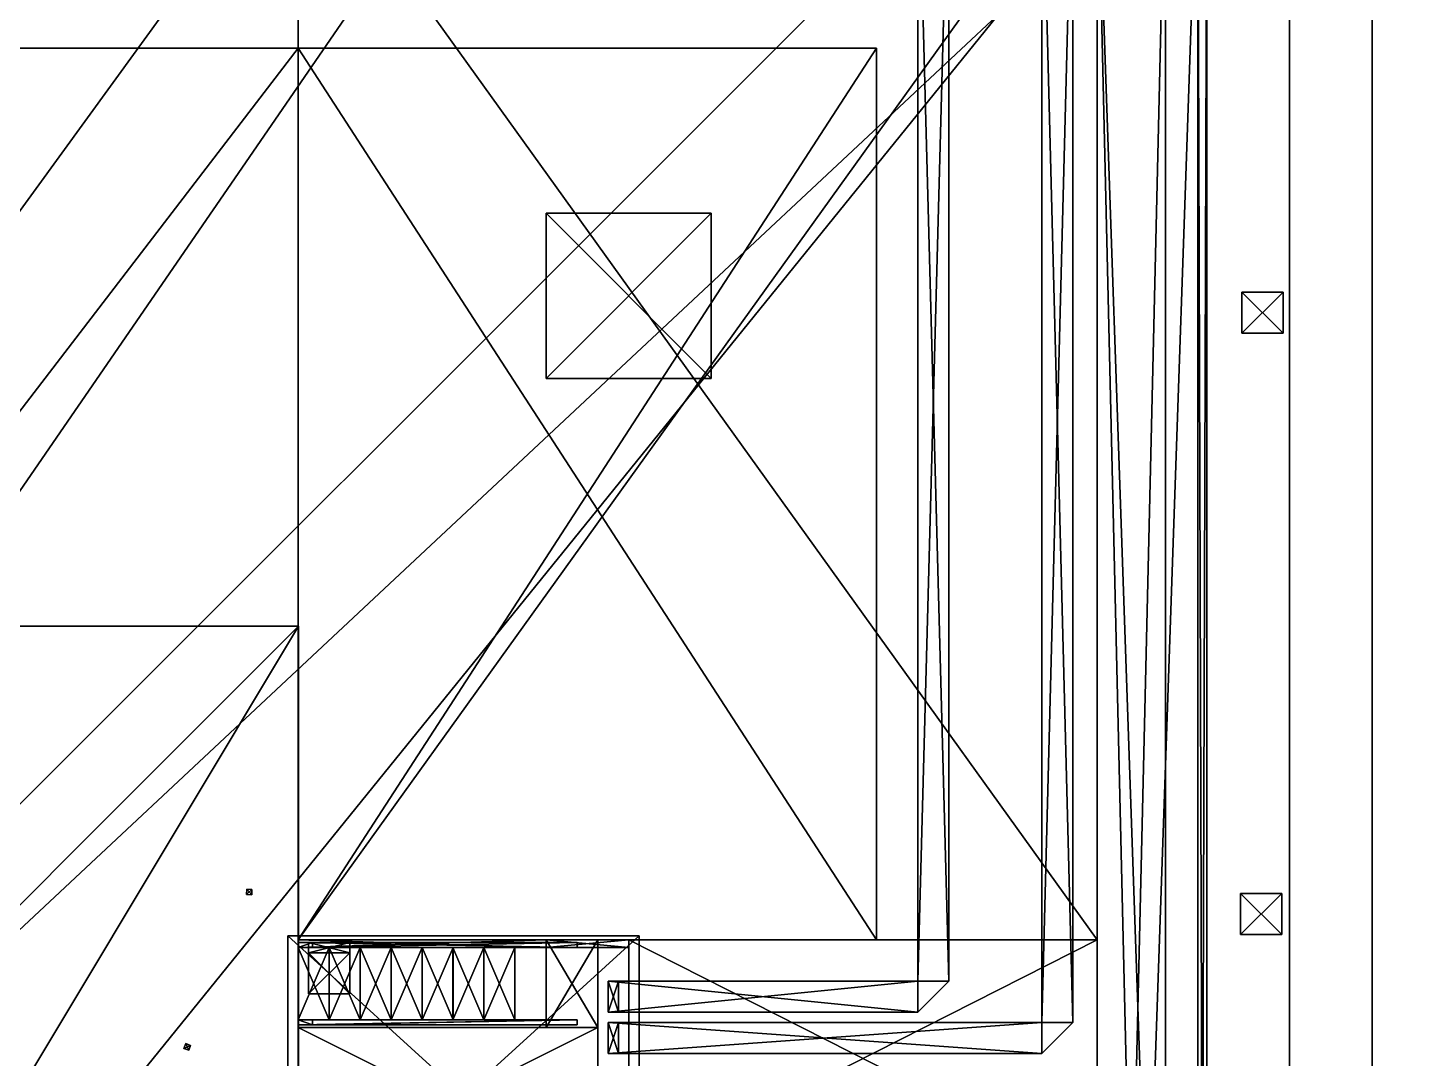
# Model space of a CAD drawing. Extents: x -6144 to 9632, y -5120 to 9632.
# Drawn here: x -3282 to -2216, y 1713 to 2512 of the extents above; entities that cross this region are included whole.
import ezdxf

# ---------------------------------------------------------------- set-up
doc = ezdxf.new("R2010")
doc.units = 0

msp = doc.modelspace()

# ---------------------------------------------------------------- meshes
at = {"layer": 'OBJECT000', "color": 50}
mesh = msp.add_polyface(dxfattribs=at)
corners = [(-4793, 405, -10688), (-4793, 2667, -10688), (-4793, 2667, 4992), (-4793, 405, 4992), (-2375, 2667, -10688), (-2375, 405, -10688), (-2375, 405, 4992), (-2375, 2667, 4992), (-2453, 327, -10688), (-4715.010742, 327, -10688), (-4715.010742, 327, 4992), (-2453, 327, 4992), (-4715, 2745, -10688), (-2453, 2745, -10688), (-2453, 2745, 4992), (-4715, 2745, 4992)]
mesh.append_faces([[corners[k] for k in face] for face in [(1, 3, 0), (5, 7, 4), (9, 11, 8), (13, 15, 12), (0, 12, 1), (2, 10, 3), (1, 15, 2), (9, 3, 10), (5, 11, 6), (13, 7, 14)]], dxfattribs={"vtx0": -1})
mesh.append_faces([[corners[k] for k in face] for face in [(0, 8, 5), (0, 5, 4), (0, 4, 13), (0, 13, 12), (2, 14, 7), (2, 7, 6), (2, 6, 11), (2, 11, 10)]], dxfattribs={"vtx0": -1, "vtx2": -1})
mesh.append_faces([[corners[k] for k in face] for face in [(1, 2, 3), (5, 6, 7), (9, 10, 11), (13, 14, 15), (0, 9, 8), (2, 15, 14), (1, 12, 15), (9, 0, 3), (5, 8, 11), (13, 4, 7)]], dxfattribs={"vtx2": -1})
at = {"layer": 'OBJECT002', "color": 50}
mesh = msp.add_polyface(dxfattribs=at)
corners = [(-4715, 405, 5104), (-4715, 405, 4992), (-4715, 2667, 4992), (-4715, 2667, 5104), (-3072, 2667, 5104), (-3072, 2667, 4992), (-3072, 405, 4992), (-3072, 405, 5104)]
mesh.append_faces([[corners[k] for k in face] for face in [(1, 3, 0), (5, 7, 4), (6, 0, 7), (2, 4, 3), (1, 5, 2), (3, 7, 0)]], dxfattribs={"vtx0": -1})
mesh.append_faces([[corners[k] for k in face] for face in [(1, 2, 3), (5, 6, 7), (6, 1, 0), (2, 5, 4), (1, 6, 5), (3, 4, 7)]], dxfattribs={"vtx2": -1})
at = {"layer": 'OBJECT072', "color": 50}
mesh = msp.add_polyface(dxfattribs=at)
corners = [(-2453, 1805, 4992), (-3072, 1805, 4992), (-3072, 1805, 5104), (-2453, 1805, 5104), (-3072, 2667, 4992), (-2453, 2667, 4992), (-2453, 2667, 5104), (-3072, 2667, 5104)]
mesh.append_faces([[corners[k] for k in face] for face in [(1, 3, 0), (5, 7, 4), (4, 0, 5), (2, 6, 3), (1, 7, 2), (5, 3, 6)]], dxfattribs={"vtx0": -1})
mesh.append_faces([[corners[k] for k in face] for face in [(1, 2, 3), (5, 6, 7), (4, 1, 0), (2, 7, 6), (1, 4, 7), (5, 0, 3)]], dxfattribs={"vtx2": -1})
at = {"layer": 'OBJECT074', "color": 50}
mesh = msp.add_polyface(dxfattribs=at)
corners = [(-2816, 1621, 5104), (-2816, 1621, 4992), (-2816, 1805, 4992), (-2816, 1805, 5104), (-2453, 1805, 5104), (-2453, 1805, 4992), (-2453, 1621, 4992), (-2453, 1621, 5104)]
mesh.append_faces([[corners[k] for k in face] for face in [(1, 3, 0), (5, 7, 4), (6, 0, 7), (2, 4, 3), (1, 5, 2), (3, 7, 0)]], dxfattribs={"vtx0": -1})
mesh.append_faces([[corners[k] for k in face] for face in [(1, 2, 3), (5, 6, 7), (6, 1, 0), (2, 5, 4), (1, 6, 5), (3, 4, 7)]], dxfattribs={"vtx2": -1})
at = {"layer": 'OBJECT075', "color": 50}
mesh = msp.add_polyface(dxfattribs=at)
corners = [(-2453, 405, -10656), (-2453, 405, -11328), (-2453, 2667, -11328), (-2453, 2667, -10656), (-2400, 2667, -10656), (-2400, 2667, -11328), (-2400, 405, -11328), (-2400, 405, -10656)]
mesh.append_faces([[corners[k] for k in face] for face in [(1, 3, 0), (5, 7, 4), (6, 0, 7), (2, 4, 3), (1, 5, 2), (3, 7, 0)]], dxfattribs={"vtx0": -1})
mesh.append_faces([[corners[k] for k in face] for face in [(1, 2, 3), (5, 6, 7), (6, 1, 0), (2, 5, 4), (1, 6, 5), (3, 4, 7)]], dxfattribs={"vtx2": -1})
at = {"layer": 'OBJECT1035', "color": 50}
mesh = msp.add_polyface(dxfattribs=at)
corners = [(-3000, 1743, 5056), (-3000, 1743, 5052), (-3000, 1799, 5052), (-3000, 1799, 5056), (-2976, 1799, 5056), (-2976, 1799, 5052), (-2976, 1743, 5052), (-2976, 1743, 5056)]
mesh.append_faces([[corners[k] for k in face] for face in [(1, 3, 0), (5, 7, 4), (6, 0, 7), (2, 4, 3), (1, 5, 2), (3, 7, 0)]], dxfattribs={"vtx0": -1})
mesh.append_faces([[corners[k] for k in face] for face in [(1, 2, 3), (5, 6, 7), (6, 1, 0), (2, 5, 4), (1, 6, 5), (3, 4, 7)]], dxfattribs={"vtx2": -1})
at = {"layer": 'OBJECT1097', "color": 50}
mesh = msp.add_polyface(dxfattribs=at)
corners = [(-2832, 1749, 5112), (-2832, 1749, 4992), (-2832, 1773, 4992), (-2832, 1773, 5112), (-2824, 1773, 5112), (-2824, 1773, 4992), (-2824, 1749, 4992), (-2824, 1749, 5112)]
mesh.append_faces([[corners[k] for k in face] for face in [(1, 3, 0), (5, 7, 4), (6, 0, 7), (2, 4, 3), (1, 5, 2), (3, 7, 0)]], dxfattribs={"vtx0": -1})
mesh.append_faces([[corners[k] for k in face] for face in [(1, 2, 3), (5, 6, 7), (6, 1, 0), (2, 5, 4), (1, 6, 5), (3, 4, 7)]], dxfattribs={"vtx2": -1})
at = {"layer": 'OBJECT1109', "color": 50}
mesh = msp.add_polyface(dxfattribs=at)
corners = [(-3072, 1743, 5104), (-3072, 1743, 5100), (-3072, 1799, 5100), (-3072, 1799, 5104), (-3048, 1799, 5104), (-3048, 1799, 5100), (-3048, 1743, 5100), (-3048, 1743, 5104)]
mesh.append_faces([[corners[k] for k in face] for face in [(1, 3, 0), (5, 7, 4), (6, 0, 7), (2, 4, 3), (1, 5, 2), (3, 7, 0)]], dxfattribs={"vtx0": -1})
mesh.append_faces([[corners[k] for k in face] for face in [(1, 2, 3), (5, 6, 7), (6, 1, 0), (2, 5, 4), (1, 6, 5), (3, 4, 7)]], dxfattribs={"vtx2": -1})
at = {"layer": 'OBJECT1135', "color": 50}
mesh = msp.add_polyface(dxfattribs=at)
corners = [(-2976, 1743, 5040), (-2976, 1743, 5036), (-2976, 1799, 5036), (-2976, 1799, 5040), (-2952, 1799, 5040), (-2952, 1799, 5036), (-2952, 1743, 5036), (-2952, 1743, 5040)]
mesh.append_faces([[corners[k] for k in face] for face in [(1, 3, 0), (5, 7, 4), (6, 0, 7), (2, 4, 3), (1, 5, 2), (3, 7, 0)]], dxfattribs={"vtx0": -1})
mesh.append_faces([[corners[k] for k in face] for face in [(1, 2, 3), (5, 6, 7), (6, 1, 0), (2, 5, 4), (1, 6, 5), (3, 4, 7)]], dxfattribs={"vtx2": -1})
at = {"layer": 'OBJECT1203', "color": 50}
mesh = msp.add_polyface(dxfattribs=at)
corners = [(-2592, 1773, 5120), (-2592, 1773, 5112), (-2592, 2672, 5112), (-2592, 2672, 5120), (-2568, 2672, 5120), (-2568, 2672, 5112), (-2568, 1773, 5112), (-2568, 1773, 5120)]
mesh.append_faces([[corners[k] for k in face] for face in [(1, 3, 0), (5, 7, 4), (6, 0, 7), (2, 4, 3), (1, 5, 2), (3, 7, 0)]], dxfattribs={"vtx0": -1})
mesh.append_faces([[corners[k] for k in face] for face in [(1, 2, 3), (5, 6, 7), (6, 1, 0), (2, 5, 4), (1, 6, 5), (3, 4, 7)]], dxfattribs={"vtx2": -1})
at = {"layer": 'OBJECT1294', "color": 50}
mesh = msp.add_polyface(dxfattribs=at)
corners = [(-2341, 2275, -11324), (-2341, 2275, -11328), (-2341, 2307, -11328), (-2341, 2307, -11324), (-2309, 2307, -11324), (-2309, 2307, -11328), (-2309, 2275, -11328), (-2309, 2275, -11324)]
mesh.append_faces([[corners[k] for k in face] for face in [(1, 3, 0), (5, 7, 4), (6, 0, 7), (2, 4, 3), (1, 5, 2), (3, 7, 0)]], dxfattribs={"vtx0": -1})
mesh.append_faces([[corners[k] for k in face] for face in [(1, 2, 3), (5, 6, 7), (6, 1, 0), (2, 5, 4), (1, 6, 5), (3, 4, 7)]], dxfattribs={"vtx2": -1})
at = {"layer": 'OBJECT1313', "color": 50}
mesh = msp.add_polyface(dxfattribs=at)
corners = [(-2832, 1717, 5120), (-2832, 1717, 5112), (-2832, 1741, 5112), (-2832, 1741, 5120), (-2496, 1741, 5120), (-2496, 1741, 5112), (-2496, 1717, 5112), (-2496, 1717, 5120)]
mesh.append_faces([[corners[k] for k in face] for face in [(1, 3, 0), (5, 7, 4), (6, 0, 7), (2, 4, 3), (1, 5, 2), (3, 7, 0)]], dxfattribs={"vtx0": -1})
mesh.append_faces([[corners[k] for k in face] for face in [(1, 2, 3), (5, 6, 7), (6, 1, 0), (2, 5, 4), (1, 6, 5), (3, 4, 7)]], dxfattribs={"vtx2": -1})
at = {"layer": 'OBJECT1331', "color": 50}
mesh = msp.add_polyface(dxfattribs=at)
corners = [(-2453, 405, 5134), (-2453, 405, 4992), (-2453, 2667, 4992), (-2453, 2667, 5134), (-2375.011719, 405, 4992), (-2375, 2667, 4992)]
mesh.append_faces([[corners[k] for k in face] for face in [(1, 0, 4), (2, 5, 3)]])
mesh.append_faces([[corners[k] for k in face] for face in [(1, 3, 0), (2, 4, 5), (0, 5, 4)]], dxfattribs={"vtx0": -1})
mesh.append_faces([[corners[k] for k in face] for face in [(1, 2, 3), (2, 1, 4), (0, 3, 5)]], dxfattribs={"vtx2": -1})
at = {"layer": 'OBJECT1358', "color": 50}
mesh = msp.add_polyface(dxfattribs=at)
corners = [(-2928.290039, 1743, 5008), (-2928.290039, 1743, 5004), (-2928.290039, 1799, 5004), (-2928.290039, 1799, 5008), (-2904.290039, 1799, 5008), (-2904.290039, 1799, 5004), (-2904.290039, 1743, 5004), (-2904.290039, 1743, 5008)]
mesh.append_faces([[corners[k] for k in face] for face in [(1, 3, 0), (5, 7, 4), (6, 0, 7), (2, 4, 3), (1, 5, 2), (3, 7, 0)]], dxfattribs={"vtx0": -1})
mesh.append_faces([[corners[k] for k in face] for face in [(1, 2, 3), (5, 6, 7), (6, 1, 0), (2, 5, 4), (1, 6, 5), (3, 4, 7)]], dxfattribs={"vtx2": -1})
at = {"layer": 'OBJECT1392', "color": 50}
mesh = msp.add_polyface(dxfattribs=at)
corners = [(-2342, 1809, -11324), (-2342, 1809, -11328), (-2342, 1841, -11328), (-2342, 1841, -11324), (-2310, 1841, -11324), (-2310, 1841, -11328), (-2310, 1809, -11328), (-2310, 1809, -11324)]
mesh.append_faces([[corners[k] for k in face] for face in [(1, 3, 0), (5, 7, 4), (6, 0, 7), (2, 4, 3), (1, 5, 2), (3, 7, 0)]], dxfattribs={"vtx0": -1})
mesh.append_faces([[corners[k] for k in face] for face in [(1, 2, 3), (5, 6, 7), (6, 1, 0), (2, 5, 4), (1, 6, 5), (3, 4, 7)]], dxfattribs={"vtx2": -1})
at = {"layer": 'OBJECT1459', "color": 50}
mesh = msp.add_polyface(dxfattribs=at)
corners = [(-2832, 1773, 5112), (-2832, 1749, 5112), (-2592, 1749, 5112), (-2592, 1773, 5112), (-2832, 1749, 5120), (-2832, 1773, 5120), (-2592, 1773, 5120), (-2592, 1749, 5120)]
mesh.append_faces([[corners[k] for k in face] for face in [(1, 3, 0), (5, 7, 4), (0, 4, 1), (2, 6, 3), (1, 7, 2), (3, 5, 0)]], dxfattribs={"vtx0": -1})
mesh.append_faces([[corners[k] for k in face] for face in [(1, 2, 3), (5, 6, 7), (0, 5, 4), (2, 7, 6), (1, 4, 7), (3, 6, 5)]], dxfattribs={"vtx2": -1})
at = {"layer": 'OBJECT1480', "color": 50}
mesh = msp.add_polyface(dxfattribs=at)
corners = [(-2832, 1717, 5112), (-2832, 1717, 4992), (-2832, 1741, 4992), (-2832, 1741, 5112), (-2824, 1741, 5112), (-2824, 1741, 4992), (-2824, 1717, 4992), (-2824, 1717, 5112)]
mesh.append_faces([[corners[k] for k in face] for face in [(1, 3, 0), (5, 7, 4), (6, 0, 7), (2, 4, 3), (1, 5, 2), (3, 7, 0)]], dxfattribs={"vtx0": -1})
mesh.append_faces([[corners[k] for k in face] for face in [(1, 2, 3), (5, 6, 7), (6, 1, 0), (2, 5, 4), (1, 6, 5), (3, 4, 7)]], dxfattribs={"vtx2": -1})
at = {"layer": 'OBJECT1481', "color": 50}
mesh = msp.add_polyface(dxfattribs=at)
corners = [(-3072, 1739, 5112), (-3072, 1739, 5103.488281), (-3072, 1743, 5103.488281), (-3072, 1743, 5112), (-2856, 1743, 4974), (-2856, 1743, 4958), (-2856, 1739, 4958), (-2856, 1739, 4974), (-3061.090576, 1739, 5112), (-3061.090576, 1743, 5112)]
mesh.append_faces([[corners[k] for k in face] for face in [(1, 3, 0), (5, 7, 4), (6, 8, 7), (2, 9, 3), (3, 8, 0), (4, 8, 9), (1, 5, 2)]], dxfattribs={"vtx0": -1})
mesh.append_faces([[corners[k] for k in face] for face in [(6, 0, 8), (2, 4, 9)]], dxfattribs={"vtx0": -1, "vtx2": -1})
mesh.append_faces([[corners[k] for k in face] for face in [(1, 2, 3), (5, 6, 7), (6, 1, 0), (2, 5, 4), (3, 9, 8), (4, 7, 8), (1, 6, 5)]], dxfattribs={"vtx2": -1})
at = {"layer": 'OBJECT1508', "color": 50}
mesh = msp.add_polyface(dxfattribs=at)
corners = [(-3112.120361, 1840.128906, 5120), (-3111.87085, 1844.113281, 5120), (-3111.870117, 1844.121094, 5312), (-3112.120117, 1840.130127, 5312), (-3107.878906, 1843.871094, 5120), (-3108.129639, 1839.880249, 5120), (-3108.128906, 1839.879272, 5312), (-3107.879883, 1843.871338, 5312)]
mesh.append_faces([[corners[k] for k in face] for face in [(1, 3, 0), (1, 5, 4), (3, 7, 6), (1, 7, 2), (0, 6, 5), (5, 7, 4)]], dxfattribs={"vtx0": -1})
mesh.append_faces([[corners[k] for k in face] for face in [(1, 2, 3), (1, 0, 5), (3, 2, 7), (1, 4, 7), (0, 3, 6), (5, 6, 7)]], dxfattribs={"vtx2": -1})
at = {"layer": 'OBJECT151', "color": 50}
mesh = msp.add_polyface(dxfattribs=at)
corners = [(-2304, -1280, -11328), (-2304, -1280, -11360), (-2304, 3328, -11360), (-2304, 3328, -11328), (-640, 3328, -11328), (-640, 3328, -11360), (-640, -1280, -11360), (-640, -1280, -11328)]
mesh.append_faces([[corners[k] for k in face] for face in [(1, 3, 0), (5, 7, 4), (6, 0, 7), (2, 4, 3), (1, 5, 2), (3, 7, 0)]], dxfattribs={"vtx0": -1})
mesh.append_faces([[corners[k] for k in face] for face in [(1, 2, 3), (5, 6, 7), (6, 1, 0), (2, 5, 4), (1, 6, 5), (3, 4, 7)]], dxfattribs={"vtx2": -1})
at = {"layer": 'OBJECT1513', "color": 50}
mesh = msp.add_polyface(dxfattribs=at)
corners = [(-2496, 1717, 5112), (-2496, 1741, 5112), (-2496, 1741, 5120), (-2496, 1717, 5120), (-2472, 1741, 5112), (-2472, 1741, 5120)]
mesh.append_faces([[corners[k] for k in face] for face in [(1, 0, 4), (2, 5, 3)]])
mesh.append_faces([[corners[k] for k in face] for face in [(1, 3, 0), (1, 5, 2), (4, 3, 5)]], dxfattribs={"vtx0": -1})
mesh.append_faces([[corners[k] for k in face] for face in [(1, 2, 3), (1, 4, 5), (4, 0, 3)]], dxfattribs={"vtx2": -1})
at = {"layer": 'OBJECT1517', "color": 50}
mesh = msp.add_polyface(dxfattribs=at)
corners = [(-2496, 1741, 5120), (-2496, 1741, 5112), (-2496, 2672, 5112), (-2496, 2672, 5120), (-2472, 2672, 5120), (-2472, 2672, 5112), (-2472, 1741, 5112), (-2472, 1741, 5120)]
mesh.append_faces([[corners[k] for k in face] for face in [(1, 3, 0), (5, 7, 4), (6, 0, 7), (2, 4, 3), (1, 5, 2), (3, 7, 0)]], dxfattribs={"vtx0": -1})
mesh.append_faces([[corners[k] for k in face] for face in [(1, 2, 3), (5, 6, 7), (6, 1, 0), (2, 5, 4), (1, 6, 5), (3, 4, 7)]], dxfattribs={"vtx2": -1})
at = {"layer": 'OBJECT1625', "color": 50}
mesh = msp.add_polyface(dxfattribs=at)
corners = [(-3064, 1763, 4996), (-3064, 1763, 4992), (-3064, 1795, 4992), (-3064, 1795, 4996), (-3032, 1795, 4996), (-3032, 1795, 4992), (-3032, 1763, 4992), (-3032, 1763, 4996)]
mesh.append_faces([[corners[k] for k in face] for face in [(1, 3, 0), (5, 7, 4), (6, 0, 7), (2, 4, 3), (1, 5, 2), (3, 7, 0)]], dxfattribs={"vtx0": -1})
mesh.append_faces([[corners[k] for k in face] for face in [(1, 2, 3), (5, 6, 7), (6, 1, 0), (2, 5, 4), (1, 6, 5), (3, 4, 7)]], dxfattribs={"vtx2": -1})
at = {"layer": 'OBJECT1630', "color": 50}
mesh = msp.add_polyface(dxfattribs=at)
corners = [(-3048, 1743, 5088), (-3048, 1743, 5084), (-3048, 1799, 5084), (-3048, 1799, 5088), (-3024, 1799, 5088), (-3024, 1799, 5084), (-3024, 1743, 5084), (-3024, 1743, 5088)]
mesh.append_faces([[corners[k] for k in face] for face in [(1, 3, 0), (5, 7, 4), (6, 0, 7), (2, 4, 3), (1, 5, 2), (3, 7, 0)]], dxfattribs={"vtx0": -1})
mesh.append_faces([[corners[k] for k in face] for face in [(1, 2, 3), (5, 6, 7), (6, 1, 0), (2, 5, 4), (1, 6, 5), (3, 4, 7)]], dxfattribs={"vtx2": -1})
at = {"layer": 'OBJECT1634', "color": 50}
mesh = msp.add_polyface(dxfattribs=at)
corners = [(-2592, 1749, 5112), (-2592, 1773, 5112), (-2592, 1773, 5120), (-2592, 1749, 5120), (-2568, 1773, 5112), (-2568, 1773, 5120)]
mesh.append_faces([[corners[k] for k in face] for face in [(1, 0, 4), (2, 5, 3)]])
mesh.append_faces([[corners[k] for k in face] for face in [(1, 3, 0), (1, 5, 2), (4, 3, 5)]], dxfattribs={"vtx0": -1})
mesh.append_faces([[corners[k] for k in face] for face in [(1, 2, 3), (1, 4, 5), (4, 0, 3)]], dxfattribs={"vtx2": -1})
at = {"layer": 'OBJECT1642', "color": 50}
mesh = msp.add_polyface(dxfattribs=at)
corners = [(-3000, 1743, 5068), (-3024, 1743, 5068), (-3024, 1743, 5072), (-3000, 1743, 5072), (-3024, 1799, 5068), (-3000, 1799, 5068), (-3000, 1799, 5072), (-3024, 1799, 5072)]
mesh.append_faces([[corners[k] for k in face] for face in [(1, 3, 0), (5, 7, 4), (4, 0, 5), (2, 6, 3), (1, 7, 2), (5, 3, 6)]], dxfattribs={"vtx0": -1})
mesh.append_faces([[corners[k] for k in face] for face in [(1, 2, 3), (5, 6, 7), (4, 1, 0), (2, 7, 6), (1, 4, 7), (5, 0, 3)]], dxfattribs={"vtx2": -1})
at = {"layer": 'OBJECT1672', "color": 50}
mesh = msp.add_polyface(dxfattribs=at)
corners = [(-2856, 1799, 4958), (-3072, 1799, 5103.488281), (-3072, 1799, 5112), (-3061.089844, 1799, 5112), (-2856, 1799, 4974), (-2856, 1803, 4974), (-3061.09375, 1803, 5112), (-3072, 1803, 5112), (-3072, 1803, 5103.488281), (-2856, 1803, 4958)]
mesh.append_faces([[corners[k] for k in face] for face in [(1, 4, 0), (6, 9, 5), (2, 6, 3), (3, 5, 4), (8, 0, 9), (1, 7, 2), (9, 4, 5)]], dxfattribs={"vtx0": -1})
mesh.append_faces([[corners[k] for k in face] for face in [(1, 3, 4), (6, 8, 9)]], dxfattribs={"vtx0": -1, "vtx2": -1})
mesh.append_faces([[corners[k] for k in face] for face in [(1, 2, 3), (6, 7, 8), (2, 7, 6), (3, 6, 5), (8, 1, 0), (1, 8, 7), (9, 0, 4)]], dxfattribs={"vtx2": -1})
at = {"layer": 'OBJECT180', "color": 50}
mesh = msp.add_polyface(dxfattribs=at)
corners = [(-5120, -512, -11328), (-5120, -512, -11360), (-5120, 3584, -11360), (-5120, 3584, -11328), (-2304, 3584, -11328), (-2304, 3584, -11360), (-2304, -512, -11360), (-2304, -512, -11328)]
mesh.append_faces([[corners[k] for k in face] for face in [(1, 3, 0), (5, 7, 4), (6, 0, 7), (2, 4, 3), (1, 5, 2), (3, 7, 0)]], dxfattribs={"vtx0": -1})
mesh.append_faces([[corners[k] for k in face] for face in [(1, 2, 3), (5, 6, 7), (6, 1, 0), (2, 5, 4), (1, 6, 5), (3, 4, 7)]], dxfattribs={"vtx2": -1})
at = {"layer": 'OBJECT202', "color": 50}
mesh = msp.add_polyface(dxfattribs=at)
corners = [(-2375, 405, -6016), (-2375, 405, -10688), (-2375, 2667, -10688), (-2375, 2667, -6016), (-2368, 2667, -6016), (-2368, 2667, -10688), (-2368, 405, -10688), (-2368, 405, -6016)]
mesh.append_faces([[corners[k] for k in face] for face in [(1, 3, 0), (5, 7, 4), (6, 0, 7), (2, 4, 3), (1, 5, 2), (3, 7, 0)]], dxfattribs={"vtx0": -1})
mesh.append_faces([[corners[k] for k in face] for face in [(1, 2, 3), (5, 6, 7), (6, 1, 0), (2, 5, 4), (1, 6, 5), (3, 4, 7)]], dxfattribs={"vtx2": -1})
at = {"layer": 'OBJECT205', "color": 50}
mesh = msp.add_polyface(dxfattribs=at)
corners = [(-2375, 405, -5760), (-2375, 405, -6016), (-2375, 2667, -6016), (-2375, 2667, -5760), (-2368, 2667, -5760), (-2368, 2667, -6016), (-2368, 405, -6016), (-2368, 405, -5760)]
mesh.append_faces([[corners[k] for k in face] for face in [(1, 3, 0), (5, 7, 4), (6, 0, 7), (2, 4, 3), (1, 5, 2), (3, 7, 0)]], dxfattribs={"vtx0": -1})
mesh.append_faces([[corners[k] for k in face] for face in [(1, 2, 3), (5, 6, 7), (6, 1, 0), (2, 5, 4), (1, 6, 5), (3, 4, 7)]], dxfattribs={"vtx2": -1})
at = {"layer": 'OBJECT206', "color": 50}
mesh = msp.add_polyface(dxfattribs=at)
corners = [(-2375, 405, -576), (-2375, 405, -5760), (-2375, 2667, -5760), (-2375, 2667, -576), (-2368, 2667, -576), (-2368, 2667, -5760), (-2368, 405, -5760), (-2368, 405, -576)]
mesh.append_faces([[corners[k] for k in face] for face in [(1, 3, 0), (5, 7, 4), (6, 0, 7), (2, 4, 3), (1, 5, 2), (3, 7, 0)]], dxfattribs={"vtx0": -1})
mesh.append_faces([[corners[k] for k in face] for face in [(1, 2, 3), (5, 6, 7), (6, 1, 0), (2, 5, 4), (1, 6, 5), (3, 4, 7)]], dxfattribs={"vtx2": -1})
at = {"layer": 'OBJECT210', "color": 50}
mesh = msp.add_polyface(dxfattribs=at)
corners = [(-2375, 405, 3584), (-2375, 405, -320), (-2375, 2667, -320), (-2375, 2667, 3584), (-2368, 2667, 3584), (-2368, 2667, -320), (-2368, 405, -320), (-2368, 405, 3584)]
mesh.append_faces([[corners[k] for k in face] for face in [(1, 3, 0), (5, 7, 4), (6, 0, 7), (2, 4, 3), (1, 5, 2), (3, 7, 0)]], dxfattribs={"vtx0": -1})
mesh.append_faces([[corners[k] for k in face] for face in [(1, 2, 3), (5, 6, 7), (6, 1, 0), (2, 5, 4), (1, 6, 5), (3, 4, 7)]], dxfattribs={"vtx2": -1})
at = {"layer": 'OBJECT211', "color": 50}
mesh = msp.add_polyface(dxfattribs=at)
corners = [(-2375, 405, -320), (-2375, 405, -576), (-2375, 2667, -576), (-2375, 2667, -320), (-2368, 2667, -320), (-2368, 2667, -576), (-2368, 405, -576), (-2368, 405, -320)]
mesh.append_faces([[corners[k] for k in face] for face in [(1, 3, 0), (5, 7, 4), (6, 0, 7), (2, 4, 3), (1, 5, 2), (3, 7, 0)]], dxfattribs={"vtx0": -1})
mesh.append_faces([[corners[k] for k in face] for face in [(1, 2, 3), (5, 6, 7), (6, 1, 0), (2, 5, 4), (1, 6, 5), (3, 4, 7)]], dxfattribs={"vtx2": -1})
at = {"layer": 'OBJECT214', "color": 50}
mesh = msp.add_polyface(dxfattribs=at)
corners = [(-2375, 405, 4992), (-2375, 405, 4928), (-2375, 2667, 4928), (-2375, 2667, 4992), (-2368, 2667, 4992), (-2368, 2667, 4928), (-2368, 405, 4928), (-2368, 405, 4992)]
mesh.append_faces([[corners[k] for k in face] for face in [(1, 3, 0), (5, 7, 4), (6, 0, 7), (2, 4, 3), (1, 5, 2), (3, 7, 0)]], dxfattribs={"vtx0": -1})
mesh.append_faces([[corners[k] for k in face] for face in [(1, 2, 3), (5, 6, 7), (6, 1, 0), (2, 5, 4), (1, 6, 5), (3, 4, 7)]], dxfattribs={"vtx2": -1})
at = {"layer": 'OBJECT215', "color": 50}
mesh = msp.add_polyface(dxfattribs=at)
corners = [(-2368, 2667, 4928), (-2368, 2667, 4544), (-2368, 405, 4544), (-2368, 405, 4928), (-2375, 405, 4544), (-2375, 405, 4928), (-2375, 2667, 4544), (-2375, 2667, 4928)]
mesh.append_faces([[corners[k] for k in face] for face in [(1, 3, 0), (2, 5, 3), (1, 7, 6), (2, 6, 4), (0, 5, 7), (4, 7, 5)]], dxfattribs={"vtx0": -1})
mesh.append_faces([[corners[k] for k in face] for face in [(1, 2, 3), (2, 4, 5), (1, 0, 7), (2, 1, 6), (0, 3, 5), (4, 6, 7)]], dxfattribs={"vtx2": -1})
at = {"layer": 'OBJECT343', "color": 50}
mesh = msp.add_polyface(dxfattribs=at)
corners = [(-2375, 405, 4544), (-2375, 405, 3584), (-2375, 2667, 3584), (-2375, 2667, 4544), (-2368, 2667, 4544), (-2368, 2667, 3584), (-2368, 405, 3584), (-2368, 405, 4544)]
mesh.append_faces([[corners[k] for k in face] for face in [(1, 3, 0), (5, 7, 4), (6, 0, 7), (2, 4, 3), (1, 5, 2), (3, 7, 0)]], dxfattribs={"vtx0": -1})
mesh.append_faces([[corners[k] for k in face] for face in [(1, 2, 3), (5, 6, 7), (6, 1, 0), (2, 5, 4), (1, 6, 5), (3, 4, 7)]], dxfattribs={"vtx2": -1})
at = {"layer": 'OBJECT355', "color": 50}
mesh = msp.add_polyface(dxfattribs=at)
corners = [(-6144, -5120, 9664), (-6144, -5120, 9408), (-6144, 3840, 9408), (-6144, 3840, 9664), (2560, 3840, 9664), (2560, 3840, 9408), (2560, -5120, 9408), (2560, -5120, 9664)]
mesh.append_faces([[corners[k] for k in face] for face in [(1, 3, 0), (5, 7, 4), (6, 0, 7), (2, 4, 3), (1, 5, 2), (3, 7, 0)]], dxfattribs={"vtx0": -1})
mesh.append_faces([[corners[k] for k in face] for face in [(1, 2, 3), (5, 6, 7), (6, 1, 0), (2, 5, 4), (1, 6, 5), (3, 4, 7)]], dxfattribs={"vtx2": -1})
at = {"layer": 'OBJECT356', "color": 50}
mesh = msp.add_polyface(dxfattribs=at)
corners = [(2560, -5120, -11616), (-6144, -5120, -11616), (-6144, -5120, -11360), (2560, -5120, -11360), (-6144, 3840, -11616), (2560, 3840, -11616), (2560, 3840, -11360), (-6144, 3840, -11360)]
mesh.append_faces([[corners[k] for k in face] for face in [(1, 3, 0), (5, 7, 4), (4, 0, 5), (2, 6, 3), (1, 7, 2), (5, 3, 6)]], dxfattribs={"vtx0": -1})
mesh.append_faces([[corners[k] for k in face] for face in [(1, 2, 3), (5, 6, 7), (4, 1, 0), (2, 7, 6), (1, 4, 7), (5, 0, 3)]], dxfattribs={"vtx2": -1})
at = {"layer": 'OBJECT397', "color": 50}
mesh = msp.add_polyface(dxfattribs=at)
corners = [(-3072, 576, 5104), (-4544, 576, 5104), (-4544, 576, 5120), (-3072, 576, 5120), (-4544, 2496, 5104), (-3072, 2496, 5104), (-3072, 2496, 5120), (-4544, 2496, 5120)]
mesh.append_faces([[corners[k] for k in face] for face in [(1, 3, 0), (5, 7, 4), (4, 0, 5), (2, 6, 3), (1, 7, 2), (5, 3, 6)]], dxfattribs={"vtx0": -1})
mesh.append_faces([[corners[k] for k in face] for face in [(1, 2, 3), (5, 6, 7), (4, 1, 0), (2, 7, 6), (1, 4, 7), (5, 0, 3)]], dxfattribs={"vtx2": -1})
at = {"layer": 'OBJECT399', "color": 50}
mesh = msp.add_polyface(dxfattribs=at)
corners = [(-4096, 1023.9375, 5120), (-3712, 1407.941406, 5184), (-3455.942383, 1407.942627, 5184), (-3071.942871, 1023.942627, 5120), (-3712, 1664, 5184), (-4096, 2048, 5120), (-3071.960938, 2048, 5120), (-3455.962402, 1664, 5184)]
mesh.append_faces([[corners[k] for k in face] for face in [(1, 3, 0), (5, 7, 4), (4, 0, 5), (2, 6, 3), (5, 3, 6), (1, 7, 2)]], dxfattribs={"vtx0": -1})
mesh.append_faces([[corners[k] for k in face] for face in [(1, 2, 3), (5, 6, 7), (4, 1, 0), (2, 7, 6), (5, 0, 3), (1, 4, 7)]], dxfattribs={"vtx2": -1})
at = {"layer": 'OBJECT400', "color": 50}
mesh = msp.add_polyface(dxfattribs=at)
corners = [(-3072, 1805, 5120), (-3072, 1805, 5104), (-3072, 2496, 5104), (-3072, 2496, 5120), (-2624, 2496, 5120), (-2624, 2496, 5104), (-2624, 1805, 5104), (-2624, 1805, 5120)]
mesh.append_faces([[corners[k] for k in face] for face in [(1, 3, 0), (5, 7, 4), (6, 0, 7), (2, 4, 3), (1, 5, 2), (3, 7, 0)]], dxfattribs={"vtx0": -1})
mesh.append_faces([[corners[k] for k in face] for face in [(1, 2, 3), (5, 6, 7), (6, 1, 0), (2, 5, 4), (1, 6, 5), (3, 4, 7)]], dxfattribs={"vtx2": -1})
at = {"layer": 'OBJECT401', "color": 50}
mesh = msp.add_polyface(dxfattribs=at)
corners = [(-2880, 1737, 5120), (-2880, 1737, 5104), (-2880, 1805, 5104), (-2880, 1805, 5120), (-2840, 1805, 5120), (-2840, 1805, 5104), (-2840, 1737, 5104), (-2840, 1737, 5120)]
mesh.append_faces([[corners[k] for k in face] for face in [(1, 3, 0), (5, 7, 4), (6, 0, 7), (2, 4, 3), (1, 5, 2), (3, 7, 0)]], dxfattribs={"vtx0": -1})
mesh.append_faces([[corners[k] for k in face] for face in [(1, 2, 3), (5, 6, 7), (6, 1, 0), (2, 5, 4), (1, 6, 5), (3, 4, 7)]], dxfattribs={"vtx2": -1})
at = {"layer": 'OBJECT402', "color": 50}
mesh = msp.add_polyface(dxfattribs=at)
corners = [(-3072, 1621, 5120), (-3072, 1621, 5104), (-3072, 1737, 5104), (-3072, 1737, 5120), (-2840, 1737, 5120), (-2840, 1737, 5104), (-2840, 1621, 5104), (-2840, 1621, 5120)]
mesh.append_faces([[corners[k] for k in face] for face in [(1, 3, 0), (5, 7, 4), (6, 0, 7), (2, 4, 3), (1, 5, 2), (3, 7, 0)]], dxfattribs={"vtx0": -1})
mesh.append_faces([[corners[k] for k in face] for face in [(1, 2, 3), (5, 6, 7), (6, 1, 0), (2, 5, 4), (1, 6, 5), (3, 4, 7)]], dxfattribs={"vtx2": -1})
at = {"layer": 'OBJECT407', "color": 50}
mesh = msp.add_polyface(dxfattribs=at)
corners = [(-2368, 405, -10752), (-2375, 405, -10752), (-2375, 405, -10688), (-2368, 405, -10688), (-2375, 2667, -10752), (-2368, 2667, -10752), (-2368, 2667, -10688), (-2375, 2667, -10688)]
mesh.append_faces([[corners[k] for k in face] for face in [(1, 3, 0), (5, 7, 4), (4, 0, 5), (2, 6, 3), (1, 7, 2), (5, 3, 6)]], dxfattribs={"vtx0": -1})
mesh.append_faces([[corners[k] for k in face] for face in [(1, 2, 3), (5, 6, 7), (4, 1, 0), (2, 7, 6), (1, 4, 7), (5, 0, 3)]], dxfattribs={"vtx2": -1})
at = {"layer": 'OBJECT408', "color": 50}
mesh = msp.add_polyface(dxfattribs=at)
corners = [(-2375, 405, -10752), (-2375, 405, -11328), (-2375, 2667, -11328), (-2375, 2667, -10752), (-2368, 2667, -10752), (-2368, 2667, -11328), (-2368, 405, -11328), (-2368, 405, -10752)]
mesh.append_faces([[corners[k] for k in face] for face in [(1, 3, 0), (5, 7, 4), (6, 0, 7), (2, 4, 3), (1, 5, 2), (3, 7, 0)]], dxfattribs={"vtx0": -1})
mesh.append_faces([[corners[k] for k in face] for face in [(1, 2, 3), (5, 6, 7), (6, 1, 0), (2, 5, 4), (1, 6, 5), (3, 4, 7)]], dxfattribs={"vtx2": -1})
at = {"layer": 'OBJECT595', "color": 50}
mesh = msp.add_polyface(dxfattribs=at)
corners = [(-2816, 1799, 4958), (-2880, 1799, 4958), (-2880, 1799, 5104), (-2816, 1799, 5104), (-2880, 1805, 4958), (-2816, 1805, 4958), (-2816, 1805, 5104), (-2880, 1805, 5104)]
mesh.append_faces([[corners[k] for k in face] for face in [(1, 3, 0), (5, 7, 4), (4, 0, 5), (2, 6, 3), (1, 7, 2), (5, 3, 6)]], dxfattribs={"vtx0": -1})
mesh.append_faces([[corners[k] for k in face] for face in [(1, 2, 3), (5, 6, 7), (4, 1, 0), (2, 7, 6), (1, 4, 7), (5, 0, 3)]], dxfattribs={"vtx2": -1})
at = {"layer": 'OBJECT596', "color": 50}
mesh = msp.add_polyface(dxfattribs=at)
corners = [(-3072, 1799, 5120), (-3072, 1799, 4958), (-3072, 1805, 4958), (-3072, 1805, 5120), (-2880, 1805, 5120), (-2880, 1805, 4958), (-2880, 1799, 4958), (-2880, 1799, 5120)]
mesh.append_faces([[corners[k] for k in face] for face in [(1, 3, 0), (5, 7, 4), (6, 0, 7), (2, 4, 3), (1, 5, 2), (3, 7, 0)]], dxfattribs={"vtx0": -1})
mesh.append_faces([[corners[k] for k in face] for face in [(1, 2, 3), (5, 6, 7), (6, 1, 0), (2, 5, 4), (1, 6, 5), (3, 4, 7)]], dxfattribs={"vtx2": -1})
at = {"layer": 'OBJECT609', "color": 50}
mesh = msp.add_polyface(dxfattribs=at)
corners = [(-2342, 1809, -11263.597656), (-2342, 1809, -11327.597656), (-2342, 1841, -11327.597656), (-2342, 1841, -11263.599609), (-2310, 1841, -11263.597656), (-2310, 1841, -11327.597656), (-2310, 1809, -11327.597656), (-2310, 1809, -11263.599609)]
mesh.append_faces([[corners[k] for k in face] for face in [(1, 3, 0), (5, 7, 4), (6, 0, 7), (2, 4, 3), (1, 5, 2), (3, 7, 0)]], dxfattribs={"vtx0": -1})
mesh.append_faces([[corners[k] for k in face] for face in [(1, 2, 3), (5, 6, 7), (6, 1, 0), (2, 5, 4), (1, 6, 5), (3, 4, 7)]], dxfattribs={"vtx2": -1})
at = {"layer": 'OBJECT610', "color": 50}
mesh = msp.add_polyface(dxfattribs=at)
corners = [(-2341, 2307, -11327.599609), (-2341, 2275, -11327.599609), (-2309, 2275, -11327.599609), (-2309, 2307, -11327.599609), (-2341, 2275, -11263.599609), (-2341, 2307, -11263.599609), (-2309, 2307, -11263.599609), (-2309, 2275, -11263.599609)]
mesh.append_faces([[corners[k] for k in face] for face in [(1, 3, 0), (5, 7, 4), (0, 4, 1), (2, 6, 3), (1, 7, 2), (3, 5, 0)]], dxfattribs={"vtx0": -1})
mesh.append_faces([[corners[k] for k in face] for face in [(1, 2, 3), (5, 6, 7), (0, 5, 4), (2, 7, 6), (1, 4, 7), (3, 6, 5)]], dxfattribs={"vtx2": -1})
at = {"layer": 'OBJECT634', "color": 50}
mesh = msp.add_polyface(dxfattribs=at)
corners = [(-3064, 1803, 4992), (-3064, 1795, 4992), (-3032, 1795, 4992), (-3032, 1803, 4992), (-3064, 1795, 5064), (-3064, 1803, 5064), (-3032, 1803, 5064), (-3032, 1795, 5064)]
mesh.append_faces([[corners[k] for k in face] for face in [(1, 3, 0), (5, 7, 4), (0, 4, 1), (2, 6, 3), (1, 7, 2), (3, 5, 0)]], dxfattribs={"vtx0": -1})
mesh.append_faces([[corners[k] for k in face] for face in [(1, 2, 3), (5, 6, 7), (0, 5, 4), (2, 7, 6), (1, 4, 7), (3, 6, 5)]], dxfattribs={"vtx2": -1})
at = {"layer": 'OBJECT734', "color": 50}
mesh = msp.add_polyface(dxfattribs=at)
corners = [(-5888, -4864, -320), (-5888, -4864, -576), (-5888, 3584, -576), (-5888, 3584, -320), (2304, 3584, -320), (2304, 3584, -576), (2304, -4864, -576), (2304, -4864, -320)]
mesh.append_faces([[corners[k] for k in face] for face in [(1, 3, 0), (5, 7, 4), (6, 0, 7), (2, 4, 3), (1, 5, 2), (3, 7, 0)]], dxfattribs={"vtx0": -1})
mesh.append_faces([[corners[k] for k in face] for face in [(1, 2, 3), (5, 6, 7), (6, 1, 0), (2, 5, 4), (1, 6, 5), (3, 4, 7)]], dxfattribs={"vtx2": -1})
at = {"layer": 'OBJECT841', "color": 50}
mesh = msp.add_polyface(dxfattribs=at)
corners = [(-2808, 1808, 5112), (-2808, 1808, 4984), (-2808, 1560, 4984), (-2808, 1560, 5112), (-3080, 1560, 4984), (-3080, 1560, 5112), (-3080, 1808, 4984), (-3080, 1808, 5112)]
mesh.append_faces([[corners[k] for k in face] for face in [(1, 3, 0), (2, 5, 3), (1, 7, 6), (2, 6, 4), (0, 5, 7), (4, 7, 5)]], dxfattribs={"vtx0": -1})
mesh.append_faces([[corners[k] for k in face] for face in [(1, 2, 3), (2, 4, 5), (1, 0, 7), (2, 1, 6), (0, 3, 5), (4, 6, 7)]], dxfattribs={"vtx2": -1})
at = {"layer": 'OBJECT845', "color": 50}
mesh = msp.add_polyface(dxfattribs=at)
corners = [(-2880, 2240, 5128), (-2880, 2240, 5120), (-2880, 2368, 5120), (-2880, 2368, 5128), (-2752, 2368, 5128), (-2752, 2368, 5120), (-2752, 2240, 5120), (-2752, 2240, 5128)]
mesh.append_faces([[corners[k] for k in face] for face in [(1, 3, 0), (5, 7, 4), (6, 0, 7), (2, 4, 3), (1, 5, 2), (3, 7, 0)]], dxfattribs={"vtx0": -1})
mesh.append_faces([[corners[k] for k in face] for face in [(1, 2, 3), (5, 6, 7), (6, 1, 0), (2, 5, 4), (1, 6, 5), (3, 4, 7)]], dxfattribs={"vtx2": -1})
at = {"layer": 'OBJECT865', "color": 50}
mesh = msp.add_polyface(dxfattribs=at)
corners = [(-2240, 2880, -11263.597656), (-2240, 2880, -11327.597656), (-2240, 192, -11327.597656), (-2240, 192, -11263.599609), (-4416, 192, -11327.597656), (-4416, 192, -11263.597656), (-4416, 2880, -11327.597656), (-4416, 2880, -11263.599609)]
mesh.append_faces([[corners[k] for k in face] for face in [(1, 3, 0), (2, 5, 3), (1, 7, 6), (2, 6, 4), (0, 5, 7), (4, 7, 5)]], dxfattribs={"vtx0": -1})
mesh.append_faces([[corners[k] for k in face] for face in [(1, 2, 3), (2, 4, 5), (1, 0, 7), (2, 1, 6), (0, 3, 5), (4, 6, 7)]], dxfattribs={"vtx2": -1})
at = {"layer": 'OBJECT902', "color": 50}
mesh = msp.add_polyface(dxfattribs=at)
corners = [(-4608, -3584, -10496), (-4608, -3584, -11336), (-4608, 2816, -11336), (-4608, 2816, -10496), (256, 2816, -10496), (256, 2816, -11336), (256, -3584, -11336), (256, -3584, -10496)]
mesh.append_faces([[corners[k] for k in face] for face in [(1, 3, 0), (5, 7, 4), (6, 0, 7), (2, 4, 3), (1, 5, 2), (3, 7, 0)]], dxfattribs={"vtx0": -1})
mesh.append_faces([[corners[k] for k in face] for face in [(1, 2, 3), (5, 6, 7), (6, 1, 0), (2, 5, 4), (1, 6, 5), (3, 4, 7)]], dxfattribs={"vtx2": -1})
at = {"layer": 'OBJECT909', "color": 50}
mesh = msp.add_polyface(dxfattribs=at)
corners = [(-2952.290039, 1743, 5024), (-2952.290039, 1743, 5020), (-2952.290039, 1799, 5020), (-2952.290039, 1799, 5024), (-2928.290039, 1799, 5024), (-2928.290039, 1799, 5020), (-2928.290039, 1743, 5020), (-2928.290039, 1743, 5024)]
mesh.append_faces([[corners[k] for k in face] for face in [(1, 3, 0), (5, 7, 4), (6, 0, 7), (2, 4, 3), (1, 5, 2), (3, 7, 0)]], dxfattribs={"vtx0": -1})
mesh.append_faces([[corners[k] for k in face] for face in [(1, 2, 3), (5, 6, 7), (6, 1, 0), (2, 5, 4), (1, 6, 5), (3, 4, 7)]], dxfattribs={"vtx2": -1})
at = {"layer": 'OBJECT988', "color": 50}
mesh = msp.add_polyface(dxfattribs=at)
corners = [(-3159.128906, 1724.589844, 5120), (-3160.587891, 1720.875, 5120), (-3156.87207, 1719.40625, 5120), (-3155.410156, 1723.130493, 5120), (-3155.408203, 1723.128906, 5312), (-3156.869141, 1719.40625, 5312), (-3160.588867, 1720.867188, 5312), (-3159.128174, 1724.589233, 5312)]
mesh.append_faces([[corners[k] for k in face] for face in [(1, 3, 0), (5, 7, 4), (2, 4, 3), (0, 6, 1), (1, 5, 2), (3, 7, 0)]], dxfattribs={"vtx0": -1})
mesh.append_faces([[corners[k] for k in face] for face in [(1, 2, 3), (5, 6, 7), (2, 5, 4), (0, 7, 6), (1, 6, 5), (3, 4, 7)]], dxfattribs={"vtx2": -1})

doc.saveas('drawing.dxf')
